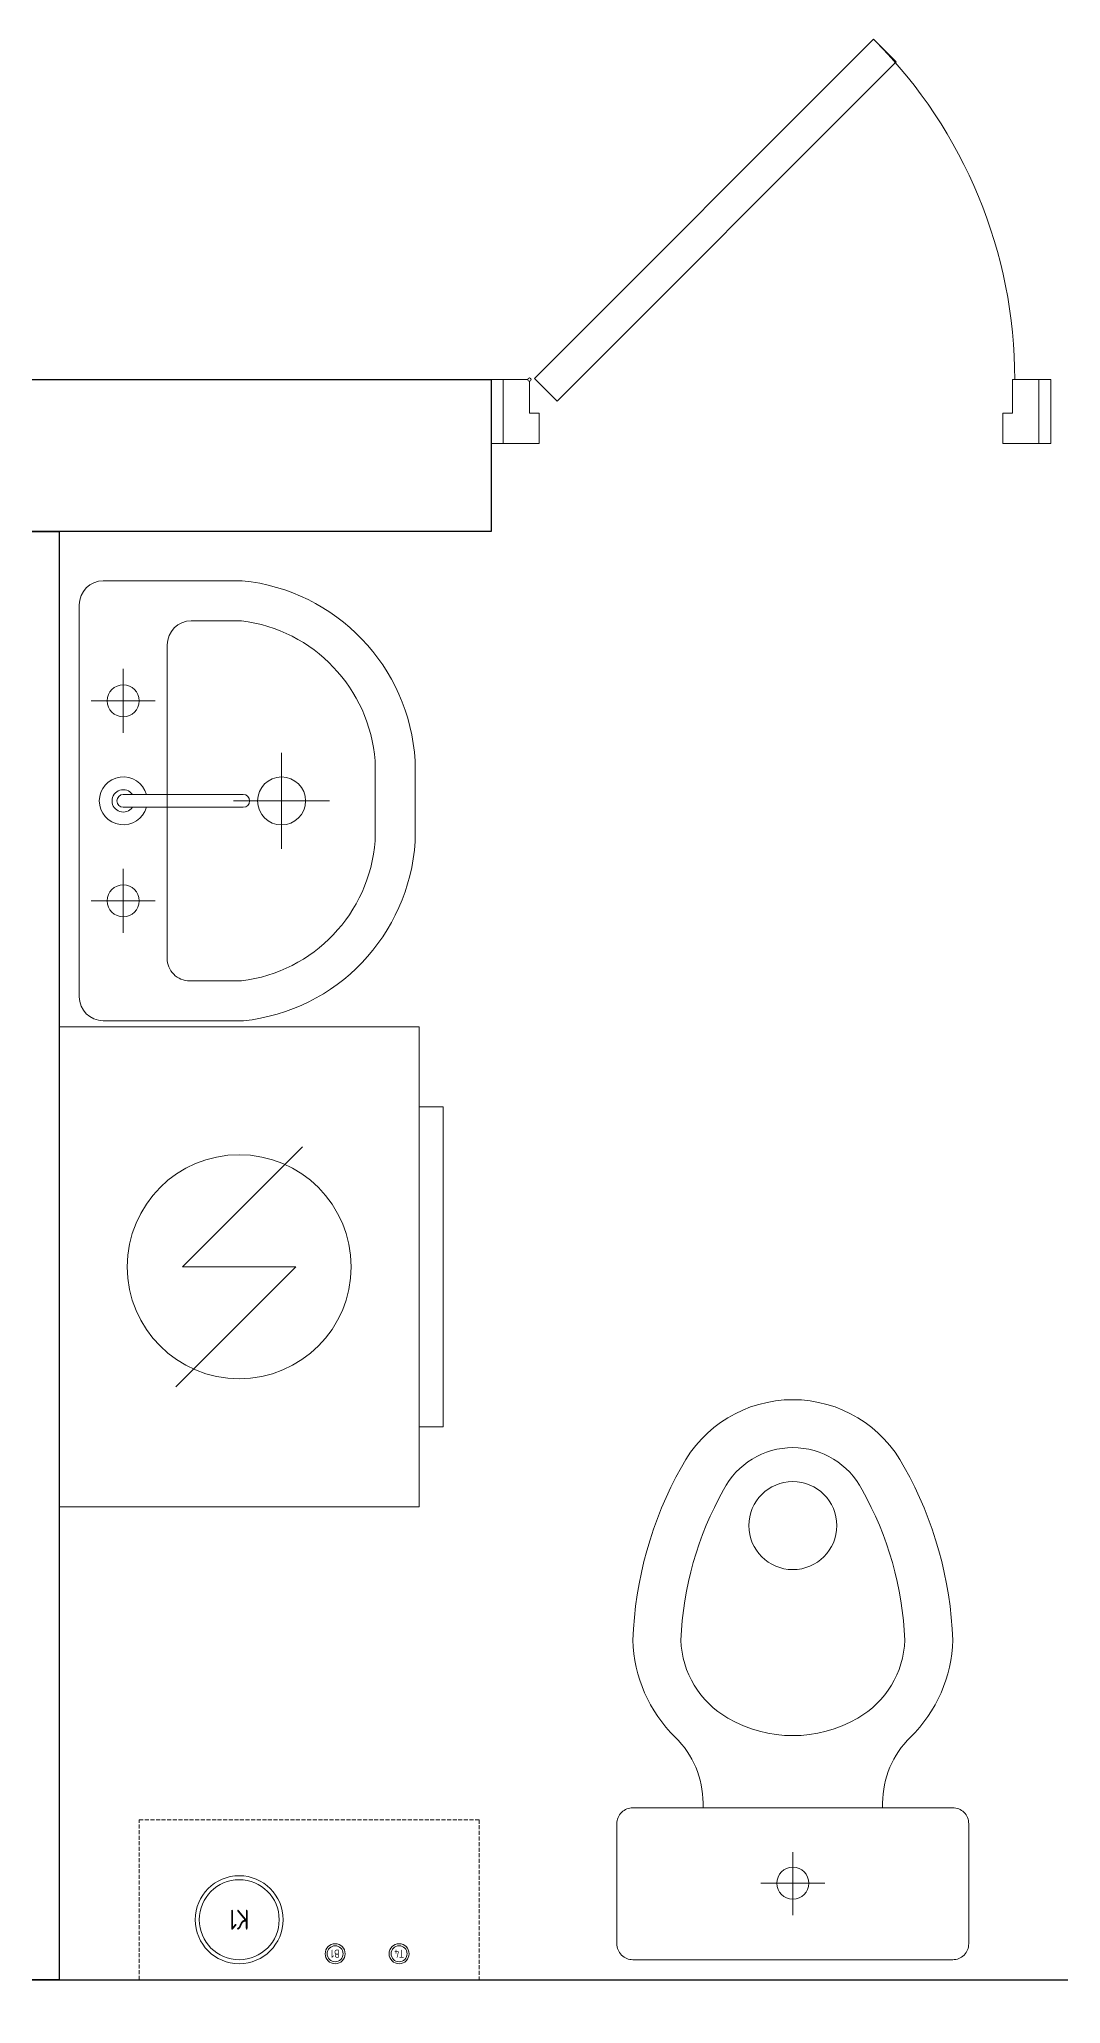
# Model space of a CAD drawing. Header units: millimetres. Extents: x 0 to 145404, y 0 to 194550.
# Drawn here: x 91935 to 93213, y 175266 to 177721 of the extents above; entities that cross this region are included whole.
import ezdxf
from ezdxf.enums import TextEntityAlignment as Align

# ---------------------------------------------------------------- set-up
doc = ezdxf.new("R2010")
doc.units = ezdxf.units.MM
doc.linetypes.add('ACAD_ISO02W100', pattern=[15, 12, -3])
doc.linetypes.add('DASHED', pattern=[7, 5, -2, 0])
for name, color, linetype, lineweight in [('АР - ВК', 126, 'Continuous', 13), ('АР - Двери', 126, 'Continuous', 9), ('АР - Монолит', 56, 'Continuous', 30), ('АР - Перегородки 190', 54, 'Continuous', 30), ('АР - Перегородки 80', 32, 'Continuous', 30), ('АР - Сантехника', 150, 'Continuous', 9)]:
    doc.layers.add(name, color=color, linetype=linetype, lineweight=lineweight)
doc.styles.add('GOST 2.304', font='CS_Gost2304.shx', dxfattribs={"oblique": 15})
doc.styles.add('ГОСТ 2.304', font='CS_Gost2304.shx')

# ---------------------------------------------------------------- blocks, each defined once
blk = doc.blocks.new('Умывальник_550х420')
at = {"color": 0, "ltscale": 50}
for points in [[(55, -274.6), (230.3, -274.6, 0.365452), (445, -50.5), (445, 50.2, 0.368387), (228.9, 275.4), (55, 275.4, 0.412588), (25, 245.3), (25, -244.5, 0.412222)], [(163, -224.6), (228, -224.6, 0.357073), (395, -49.7), (395, 50.3, 0.35647), (228, 225.4), (165, 225.4, 0.411711), (135, 195.3), (135, -196.4, 0.420441)], [(80, 8.3), (230, 8.3, -1), (230, -7.7), (80, -7.7, -1)]]:
    blk.add_lwpolyline(points, format="xyb", close=True, dxfattribs=at)
for points in [[(80, 165.3), (80, 85.3)], [(120, 125.3), (40, 125.3)], [(278, 60.2), (278, -59.8)], [(338, 0.2), (218, 0.2)], [(80, -84.7), (80, -164.7)], [(120, -124.7), (40, -124.7)]]:
    blk.add_lwpolyline(points, dxfattribs=at)
for centre, radius in [((80, 125.3), 20), ((278, 0.2), 30), ((80, -124.7), 20)]:
    blk.add_circle(centre, radius, dxfattribs=at)
for radius, start, end in [(30, 15.466, 344.534), (14, 34.8499, 325.1501)]:
    blk.add_arc((80, 0.3), radius, start, end, dxfattribs=at)
at = {"layer": 'Defpoints', "linetype": 'ACAD_ISO02W100', "lineweight": -2, "ltscale": 10}
blk.add_lwpolyline([(0, 275.3), (0, -274.7)], dxfattribs=at)
at = {"layer": 'АР - Сантехника', "linetype": 'ACAD_ISO02W100', "ltscale": 10, "style": 'GOST 2.304', "width": 0.7}
blk.add_attdef('NAME', text='', height=250, dxfattribs=at).set_placement((278, 0.2, 0), align=Align.MIDDLE_CENTER)
blk = doc.blocks.new('Унитаз_700х440')
at = {"color": 0, "ltscale": 50}
for points in [[(195, -220), (45, -220, -0.414601), (25, -200), (25, 200, -0.414214), (45, 220), (195, 220, -0.414214), (215, 200), (215, -200, -0.414487)], [(327.1, 81.1, -0.261097), (424.4, 140, -0.11879), (612.3, 86.6, -0.608687), (612.3, -86.6, -0.11879), (424.4, -140, -0.261097), (327.1, -81.1, -0.27207)]]:
    blk.add_lwpolyline(points, format="xyb", close=True, dxfattribs=at)
blk.add_lwpolyline([(215, 112.3), (220.9, 112.3, 0.202167), (303, 147, -0.194798), (424.5, 200, -0.119349), (640.7, 139.4, -0.604544), (640.7, -139.4, -0.119349), (424.5, -200, -0.194798), (303, -147, 0.202167), (220.9, -112.3), (215, -112.3)], format="xyb", dxfattribs=at)
for points in [[(120.6, -40), (120.6, 40)], [(159.4, 0), (80.6, 0)]]:
    blk.add_lwpolyline(points, dxfattribs=at)
for centre, radius in [((567.6, 0), 55), ((120.6, 0), 20)]:
    blk.add_circle(centre, radius, dxfattribs=at)
at = {"layer": 'Defpoints', "linetype": 'ACAD_ISO02W100', "lineweight": -2, "ltscale": 10}
blk.add_lwpolyline([(0, -220), (0, 220)], dxfattribs=at)
blk = doc.blocks.new('Стояк ВК')
at = {"layer": 'АР - ВК', "color": 46, "linetype": 'DASHED'}
blk.add_lwpolyline([(0, 200), (425, 200), (425, 0), (0, 0)], close=True, dxfattribs=at)
at = {"layer": 'АР - ВК', "color": 1, "ltscale": 100}
for radius in [12.5, 10]:
    blk.add_circle((100, 167.5), radius, dxfattribs=at)
at = {"layer": 'АР - ВК', "color": 5, "ltscale": 100}
for radius in [12.5, 10]:
    blk.add_circle((180, 167.5), radius, dxfattribs=at)
at = {"layer": 'АР - ВК', "color": 46, "ltscale": 100}
for radius in [55, 50]:
    blk.add_circle((300, 125), radius, dxfattribs=at)
at = {"layer": 'АР - ВК', "color": 1, "ltscale": 100, "style": 'ГОСТ 2.304'}
blk.add_text('Т4', height=10, dxfattribs=at).set_placement((100, 167.5), align=Align.MIDDLE_CENTER)
at = {"layer": 'АР - ВК', "color": 5, "ltscale": 100, "style": 'ГОСТ 2.304'}
blk.add_text('В1', height=10, dxfattribs=at).set_placement((180, 167.5), align=Align.MIDDLE_CENTER)
at = {"layer": 'АР - ВК', "color": 46, "ltscale": 100, "style": 'ГОСТ 2.304'}
blk.add_text('К1', height=25, dxfattribs=at).set_placement((300, 125), align=Align.MIDDLE_CENTER)
blk = doc.blocks.new('Стиральная_машинка_600х450')
at = {"color": 0, "linetype": 'ByBlock', "lineweight": -2, "ltscale": 50}
for points in [[(40, -40), (40, -640), (490, -640), (490, -40)], [(520, -540), (490, -540), (490, -140), (520, -140)]]:
    blk.add_lwpolyline(points, close=True, dxfattribs=at)
blk.add_lwpolyline([(344.3, -490), (194.3, -340), (335.7, -340), (185.7, -190)], dxfattribs=at)
blk.add_circle((265, -340), 140, dxfattribs=at)
blk = doc.blocks.new('*U66')
at = {"ltscale": 100}
for p, q in [((-685, 37.5), (-685, -42.5)), ((-652, 37.5), (-685, 37.5)), ((-652, -4.5), (-652, 37.5)), ((-48, -4.5), (-48, 35.5)), ((-46, 37.5), (-15, 37.5)), ((-15, 37.5), (-15, -42.5)), ((-640, -4.5), (-652, -4.5)), ((-640, -42.5), (-640, -4.5)), ((-60, -42.5), (-60, -4.5)), ((-60, -4.5), (-48, -4.5)), ((-685, -42.5), (-640, -42.5)), ((-15, -42.5), (-60, -42.5))]:
    blk.add_line(p, q, dxfattribs=at)
for points in [[(-54.4, 38.9), (-82.7, 10.6), (-506.5, 434.5), (-478.3, 462.8)], [(-685, -42.5), (-700, -42.5), (-700, 37.5), (-685, 37.5)], [(-15, -42.5), (0, -42.5), (0, 37.5), (-15, 37.5)]]:
    blk.add_lwpolyline(points, close=True, dxfattribs=at)
blk.add_circle((-48, 37.5), 2, dxfattribs=at)
blk.add_arc((-55, 37.5), 600, 135.135, 180, dxfattribs=at)
blk = doc.blocks.new('Квартира 1К 5200 тип 14')
at = {"layer": 'АР - Монолит'}
blk.add_lwpolyline([(-8750, 0), (-1850, 0), (-1850, 200), (-8750, 200)], close=True, dxfattribs=at)
at = {"layer": 'АР - Перегородки 190', "elevation": 0}
blk.add_lwpolyline([(-6155, 2200), (-6775, 2200), (-6775, 2010), (-6155, 2010)], close=True, dxfattribs=at)
at = {"layer": 'АР - Перегородки 80'}
blk.add_lwpolyline([(-6235, 200), (-6155, 200), (-6155, 2010), (-6235, 2010)], close=True, dxfattribs=at)
at = {"layer": 'АР - ВК', "xscale": -1, "rotation": 180}
blk.add_blockref('Стояк ВК', (-6760, 400), dxfattribs=at)
at = {"layer": 'АР - Двери'}
blk.add_blockref('*U66', (-6775, 2162.5, 0), dxfattribs=at)
at = {"layer": 'АР - Сантехника', "xscale": -1}
blk.add_blockref('Умывальник_550х420', (-6235, 1673.1, 0), dxfattribs=at)
at = {"layer": 'АР - Сантехника', "rotation": 180}
blk.add_blockref('Стиральная_машинка_600х450', (-6195, 751.1), dxfattribs=at)
at = {"layer": 'АР - Сантехника', "xscale": -1, "rotation": 270}
blk.add_blockref('Унитаз_700х440', (-7152.4, 200, 0), dxfattribs=at)
blk = doc.blocks.new('Квартира 1К 5450 тип 8')
at = {"layer": 'АР - Монолит'}
blk.add_lwpolyline([(-6750, 5650), (-6750, 5450), (0, 5450), (0, 5650)], close=True, dxfattribs=at)
blk = doc.blocks.new('V_Section_1')
for name, p in [('Квартира 1К 5200 тип 14', (9150, -5600)), ('Квартира 1К 5450 тип 8', (7150, -11050))]:
    blk.add_blockref(name, p)

msp = doc.modelspace()

# ---------------------------------------------------------------- block references
at = {"xscale": -1}
msp.add_blockref('V_Section_1', (94875.5, 180696.1), dxfattribs=at)

doc.saveas('drawing.dxf')
